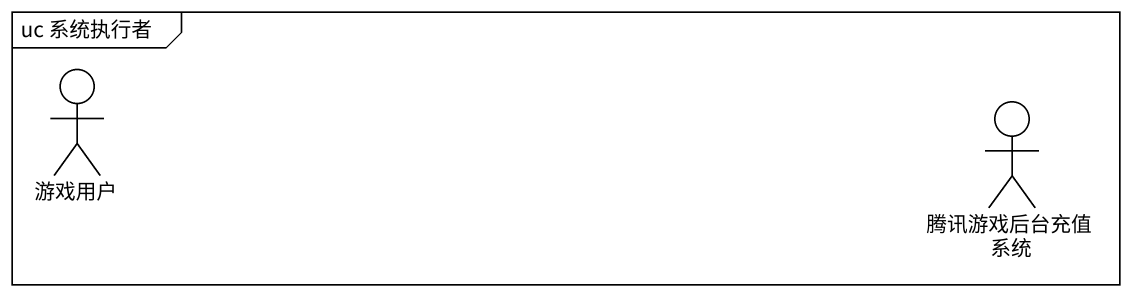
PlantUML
@startuml
mainframe uc 系统执行者
actor 游戏用户
actor 腾讯游戏后台充值系统
@enduml
